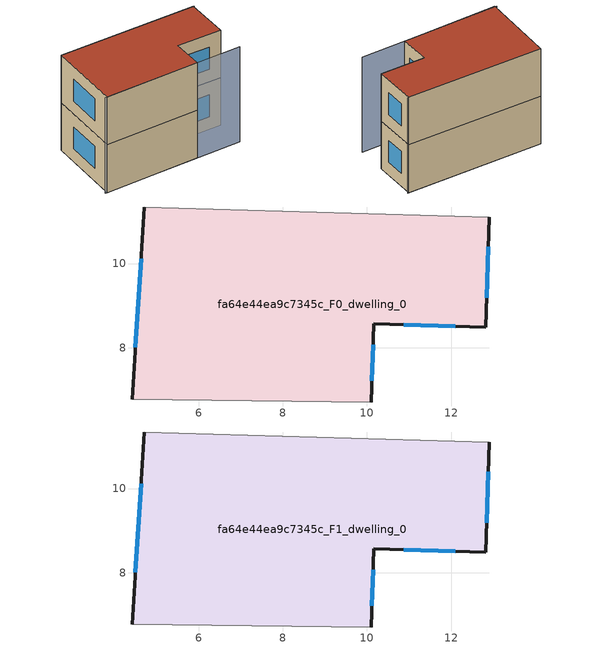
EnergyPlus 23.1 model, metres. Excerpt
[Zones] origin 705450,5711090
fa64e44ea9c7345c_F0_dwelling_0
 floor ground (EU_floor_Construction): 12.91,11.1 12.82,8.49 10.16,8.57 10.1,6.71 4.42,6.78 4.7,11.34 z0
 wall outside (EU_wall_Construction): 10.1,6.71 10.16,8.57 12.82,8.49 12.91,11.1 / 4.7,11.34 4.42,6.78 z0:3
 wall adiabatic (EU_wall_Construction): 4.42,6.78 10.1,6.71 / 12.91,11.1 4.7,11.34 z0:3
 window (EU_Window_Construction): 10.11,7.21 10.14,8.07 / 4.63,10.11 4.5,8.01 / 12.84,9.19 12.88,10.39 / 10.88,8.55 12.1,8.51 z0.81:2.19
fa64e44ea9c7345c_F1_dwelling_0
 floor to fa64e44ea9c7345c_F0_dwelling_0 (EU_floor_Construction): 12.91,11.1 12.82,8.49 10.16,8.57 10.1,6.71 4.42,6.78 4.7,11.34 z3
 wall outside (EU_wall_Construction): 10.1,6.71 10.16,8.57 12.82,8.49 12.91,11.1 / 4.7,11.34 4.42,6.78 z3:6
 wall adiabatic (EU_wall_Construction): 4.42,6.78 10.1,6.71 / 12.91,11.1 4.7,11.34 z3:6
 window (EU_Window_Construction): 10.11,7.21 10.14,8.07 / 4.63,10.11 4.5,8.01 / 12.84,9.19 12.88,10.39 / 10.88,8.55 12.1,8.51 z3.81:5.19
 roof outside (EU_roof_Construction): 12.82,8.49 12.91,11.1 4.7,11.34 4.42,6.78 10.1,6.71 10.16,8.57 z6
shading: 4.3,6.81 12.75,6.66 / 12.98,11.09 4.71,11.34 z0:6
[Building]
EU S2 Campaign: North Axis=0; Terrain=City; Solar Distribution=FullExterior
[Site:Location]
London: Latitude=51.5; Longitude=-0.5; Time Zone=0; Elevation=25
[SizingPeriod:WeatherFileDays]
AnnualSizingPeriod: Begin Month=1; Begin Day of Month=1; End Month=12; End Day of Month=31; Day of Week for Start Day=Monday; Use Weather File Daylight Saving Period=No; Use Weather File Rain and Snow Indicators=No
[MATERIAL]
EU_InternalMass_Material: Roughness=MediumRough; Thickness=0.1; Conductivity=1; Density=1800; Specific Heat=900; Thermal Absorptance=0.9; Solar Absorptance=0.7; Visible Absorptance=0.7
[MATERIAL:NOMASS] Roughness=MediumRough; Thermal Absorptance=0.9; Solar Absorptance=0.7; Visible Absorptance=0.7
Name | Thermal Resistance
EU_wall_NoMass | 0.555556
EU_roof_NoMass | 0.510204
EU_floor_NoMass | 1.68919
[WINDOWMATERIAL:SIMPLEGLAZINGSYSTEM]
EU_Window_SimpleGlazing: UFactor=3.96; Solar Heat Gain Coefficient=0.85; Visible Transmittance=0.85
[CONSTRUCTION]
EU_wall_Construction: EU_wall_NoMass
EU_roof_Construction: EU_roof_NoMass
EU_floor_Construction: EU_floor_NoMass
EU_Window_Construction: EU_Window_SimpleGlazing
EU_InternalMass_Construction: EU_InternalMass_Material
[ZONE] Type=1; Multiplier=1; Ceiling Height=autocalculate; Floor Area=autocalculate; Part of Total Floor Area=Yes
Name | Volume
fa64e44ea9c7345c_F0_dwelling_0 | 96.9829
fa64e44ea9c7345c_F1_dwelling_0 | 96.9822
[INTERNALMASS] Construction=EU_InternalMass_Construction; Surface Area=32.3275
Name | Zone or ZoneList
fa64e44ea9c7345c_F0_dwelling_0_EU_InternalMass | fa64e44ea9c7345c_F0_dwelling_0
fa64e44ea9c7345c_F1_dwelling_0_EU_InternalMass | fa64e44ea9c7345c_F1_dwelling_0
[OTHEREQUIPMENT] Fuel Type=Electricity; Design Level Calculation Method=Watts/Area; Power per Zone Floor Area=1; Fraction Latent=0; Fraction Radiant=0; Fraction Lost=0; Carbon Dioxide Generation Rate=0; EndUse Subcategory=EU_Step8_InternalGains
Name | Zone or ZoneList or Space or SpaceList | Schedule
EU_Step8_InternalGain_fa64e44ea9c7345c_F0_dwelling_0_f000 | fa64e44ea9c7345c_F0_dwelling_0 | EU_Step8_GainSchedule_fa64e44ea9c7345c_F0_dwelling_0_f000
EU_Step8_InternalGain_fa64e44ea9c7345c_F1_dwelling_0_f000 | fa64e44ea9c7345c_F1_dwelling_0 | EU_Step8_GainSchedule_fa64e44ea9c7345c_F1_dwelling_0_f000
[ZONEVENTILATION:DESIGNFLOWRATE] Schedule=EU_AlwaysOn; Design Flow Rate Calculation Method=AirChanges/Hour; Air Changes per Hour=0.48; Ventilation Type=Natural; Fan Pressure Rise=0; Fan Total Efficiency=1; Constant Term Coefficient=1; Temperature Term Coefficient=0; Velocity Term Coefficient=0; Velocity Squared Term Coefficient=0; Minimum Indoor Temperature=-100; Maximum Indoor Temperature=100; Delta Temperature=-100; Minimum Outdoor Temperature=-100; Maximum Outdoor Temperature=100; Maximum Wind Speed=40
Name | Zone or ZoneList or Space or SpaceList
EU_ConstantAir_fa64e44ea9c7345c_F0_dwelling_0 | fa64e44ea9c7345c_F0_dwelling_0
EU_ConstantAir_fa64e44ea9c7345c_F1_dwelling_0 | fa64e44ea9c7345c_F1_dwelling_0
[HVACTEMPLATE:THERMOSTAT] Constant Heating Setpoint=20; Constant Cooling Setpoint=50
EU_HeatOnly_fa64e44ea9c7345c_F0_dwelling_0; EU_HeatOnly_fa64e44ea9c7345c_F1_dwelling_0
[HVACTEMPLATE:ZONE:IDEALLOADSAIRSYSTEM] System Availability Schedule=EU_AlwaysOn; Maximum Heating Supply Air Temperature=50; Minimum Cooling Supply Air Temperature=13; Maximum Heating Supply Air Humidity Ratio=0.0156; Minimum Cooling Supply Air Humidity Ratio=0.0077; Heating Limit=NoLimit; Cooling Limit=NoLimit; Heating Availability Schedule=EU_AlwaysOn; Cooling Availability Schedule=EU_CoolingOff; Dehumidification Control Type=ConstantSensibleHeatRatio; Cooling Sensible Heat Ratio=0.7; Dehumidification Setpoint=60; Humidification Control Type=None; Humidification Setpoint=30; Outdoor Air Method=None; Outdoor Air Flow Rate per Person=0.00944; Outdoor Air Flow Rate per Zone Floor Area=0; Outdoor Air Flow Rate per Zone=0; Demand Controlled Ventilation Type=None; Outdoor Air Economizer Type=NoEconomizer; Heat Recovery Type=None; Sensible Heat Recovery Effectiveness=0.7; Latent Heat Recovery Effectiveness=0.65
Name | Template Thermostat
fa64e44ea9c7345c_F0_dwelling_0 | EU_HeatOnly_fa64e44ea9c7345c_F0_dwelling_0
fa64e44ea9c7345c_F1_dwelling_0 | EU_HeatOnly_fa64e44ea9c7345c_F1_dwelling_0
[SIZING:ZONE] Zone Cooling Design Supply Air Temperature Input Method=SupplyAirTemperature; Zone Cooling Design Supply Air Temperature=13; Zone Heating Design Supply Air Temperature Input Method=SupplyAirTemperature; Zone Heating Design Supply Air Temperature=50; Zone Cooling Design Supply Air Humidity Ratio=0.008; Zone Heating Design Supply Air Humidity Ratio=0.008; Cooling Design Air Flow Method=DesignDay; Cooling Design Air Flow Rate=0; Cooling Minimum Air Flow per Zone Floor Area=0.000762; Cooling Minimum Air Flow=0; Cooling Minimum Air Flow Fraction=0.2; Heating Design Air Flow Method=DesignDay; Heating Design Air Flow Rate=0; Heating Maximum Air Flow per Zone Floor Area=0.002032; Heating Maximum Air Flow=0.141576; Heating Maximum Air Flow Fraction=0.3; Account for Dedicated Outdoor Air System=No; Dedicated Outdoor Air System Control Strategy=NeutralSupplyAir; Dedicated Outdoor Air Low Setpoint Temperature for Design=autosize; Dedicated Outdoor Air High Setpoint Temperature for Design=autosize; Zone Load Sizing Method=Sensible Load Only No Latent Load; Zone Latent Cooling Design Supply Air Humidity Ratio Input Method=HumidityRatioDifference; Zone Cooling Design Supply Air Humidity Ratio Difference=0.005; Zone Latent Heating Design Supply Air Humidity Ratio Input Method=HumidityRatioDifference; Zone Humidification Design Supply Air Humidity Ratio Difference=0.005
fa64e44ea9c7345c_F0_dwelling_0; fa64e44ea9c7345c_F1_dwelling_0
[SCHEDULE:CONSTANT]
Name | Hourly Value
EU_AlwaysOn | 1
EU_CoolingOff | 0
[SCHEDULE:FILE] Column Number=1; Rows to Skip at Top=0; Number of Hours of Data=8760; Column Separator=Comma; Interpolate to Timestep=No; Minutes per Item=60; Adjust Schedule for Daylight Savings=Yes
Name | File
EU_Step8_GainSchedule_fa64e44ea9c7345c_F0_dwelling_0_f000 | ../../schedules/fa64e44ea9c7345c/fa64e44ea9c7345c_F0_dwelling_0_f000_gain.csv
EU_Step8_GainSchedule_fa64e44ea9c7345c_F1_dwelling_0_f000 | ../../schedules/fa64e44ea9c7345c/fa64e44ea9c7345c_F1_dwelling_0_f000_gain.csv
